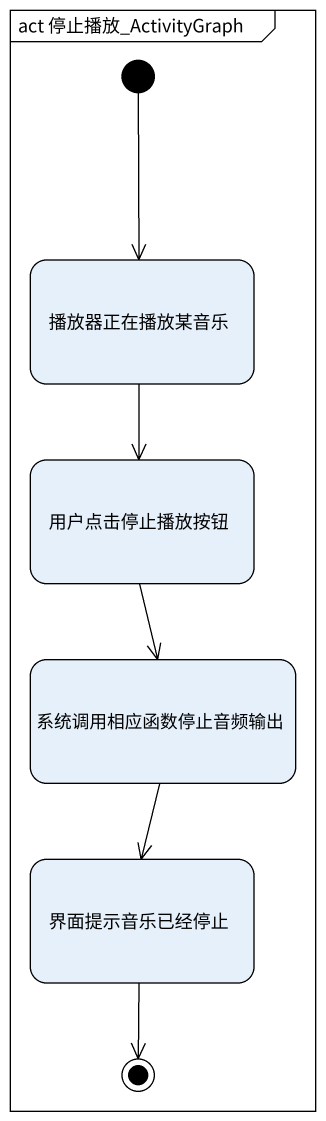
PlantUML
@startuml
mainframe act 停止播放_ActivityGraph
hide empty description
state 播放器正在播放某音乐
state 用户点击停止播放按钮
state 系统调用相应函数停止音频输出
state 界面提示音乐已经停止
[*] --> 播放器正在播放某音乐
播放器正在播放某音乐 --> 用户点击停止播放按钮
用户点击停止播放按钮 --> 系统调用相应函数停止音频输出
系统调用相应函数停止音频输出 --> 界面提示音乐已经停止
界面提示音乐已经停止 --> [*]
@enduml
